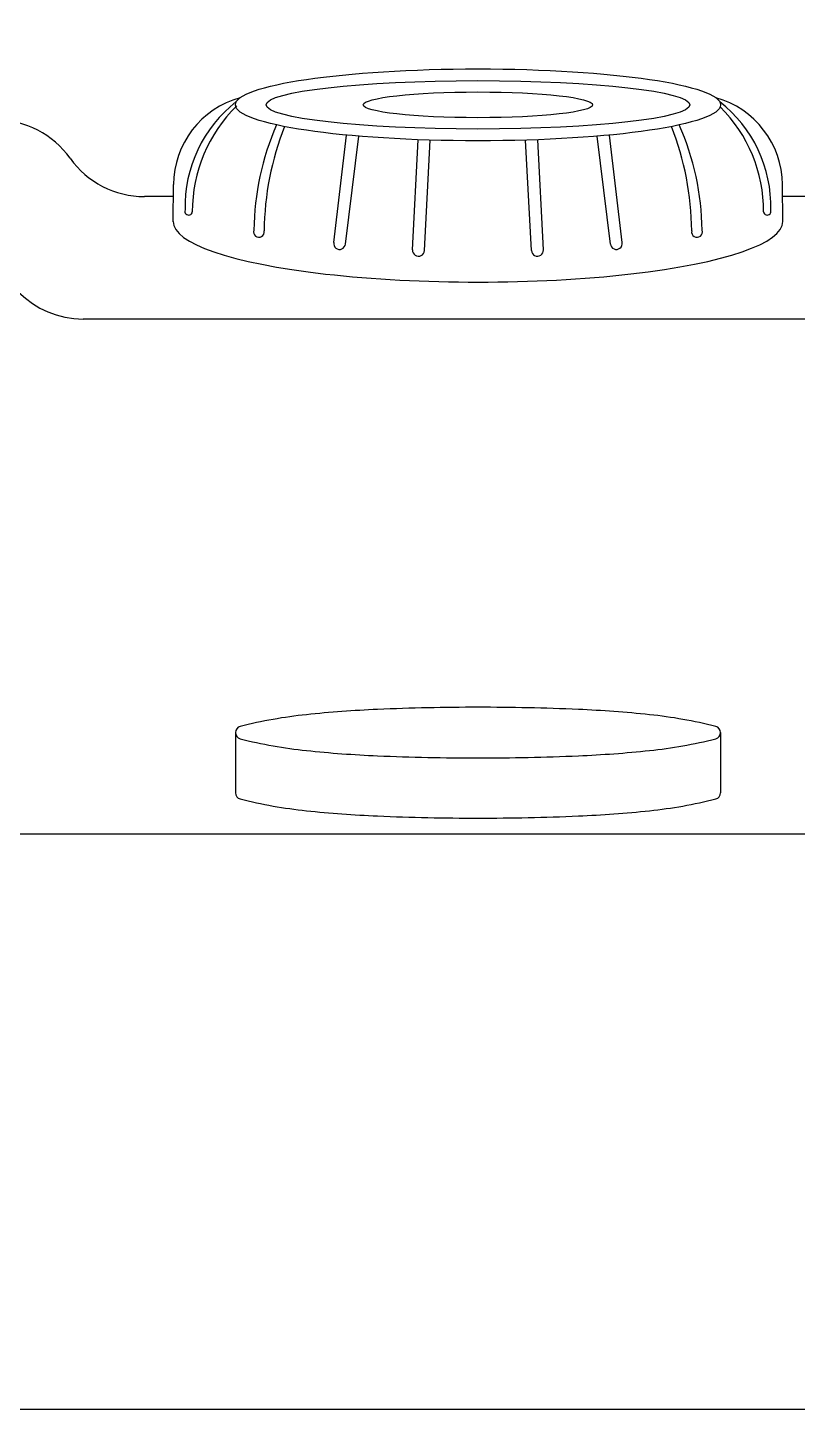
# Model space of a CAD drawing. Header units: millimetres. Extents: x -1239.61 to -1238.21, y 2239.39 to 2240.42.
# Drawn here: x -1238.7852 to -1238.6816, y 2239.5165 to 2239.7027 of the extents above; entities that cross this region are included whole.
import ezdxf

# ---------------------------------------------------------------- set-up
doc = ezdxf.new("R2010")
doc.units = ezdxf.units.MM
doc.layers.add('jacuzzi', color=1, linetype='Continuous')

msp = doc.modelspace()

# ---------------------------------------------------------------- linework, layer by layer
at = {"layer": 'jacuzzi'}
for p, q in [((-1238.74398160626, 2239.673714658572), (-1238.742258088833, 2239.688197219515)), ((-1238.705146259088, 2239.673714658572), (-1238.706869686415, 2239.688196462416)), ((-1238.742409447545, 2239.673515605311), (-1238.740624747491, 2239.688050820826)), ((-1238.733374708744, 2239.672726617898), (-1238.732615185372, 2239.687573799521)), ((-1238.73175994717, 2239.672641135836), (-1238.730980249532, 2239.687518653035)), ((-1238.717367918178, 2239.672641135836), (-1238.718147603359, 2239.687518415363)), ((-1238.715753156604, 2239.672726617898), (-1238.716512664546, 2239.687573497902)), ((-1238.706718417802, 2239.673515605311), (-1238.708503036315, 2239.688050156723)), ((-1238.765601462592, 2239.676526632624), (-1238.765557768037, 2239.681533532684)), ((-1238.765601402756, 2239.676526632624), (-1238.765557708201, 2239.681533532684)), ((-1238.683526402756, 2239.676526632624), (-1238.683570097311, 2239.681533532684)), ((-1238.765571911423, 2239.67991286118), (-1238.769480569422, 2239.67991286118)), ((-1238.679647236089, 2239.67991286118), (-1238.683555953925, 2239.67991286118)), ((-1238.671420098484, 2239.663413268597), (-1238.777707707027, 2239.663413268597)), ((-1238.757230569423, 2239.607683723334), (-1238.757230569423, 2239.599576440994)), ((-1238.691897236089, 2239.607683723334), (-1238.691897236089, 2239.599576440994)), ((-1238.653297107279, 2239.593997157839), (-1239.381226279, 2239.593997157839))]:
    msp.add_line(p, q, dxfattribs=at)
at = {"layer": 'jacuzzi', "color": 3}
msp.add_lwpolyline([(-1238.21268492895, 2239.528747157839, -0.414213562373095), (-1238.22493492895, 2239.516497157839), (-1239.600434928951, 2239.516497157839, -0.4142135623730951), (-1239.61268492895, 2239.528747157839), (-1239.61268492895, 2240.404247157839, -0.414213562373095), (-1239.600434928951, 2240.416497157839), (-1238.22493492895, 2240.416497157839, -0.414213562373095), (-1238.21268492895, 2240.404247157839)], format="xyb", close=True, dxfattribs=at)
at = {"layer": 'jacuzzi'}
for centre, radius, start, end in [((-1238.753308174644, 2239.681426632624), 0.01225000000000077, 105.4908648958023, 179.5000000005538), ((-1238.746160714021, 2239.678617850391), 0.01783200442472061, 127.8314211310694, 181.6455678366019), ((-1238.743154446418, 2239.677936921031), 0.01986693131776959, 134.3309302406183, 180.2321146462111), ((-1238.695819630868, 2239.681426632624), 0.01225000000000077, 0.4999999994462028, 74.44718064533087), ((-1238.702967151327, 2239.678617850391), 0.01783200442472061, 358.3544321633981, 52.10820052678339), ((-1238.70597341893, 2239.677936921031), 0.01986693131776959, 359.7678853537889, 45.07390580389721), ((-1238.789458774561, 2239.67798113634), 0.01225, 35.36941109988769, 90), ((-1238.71882916797, 2239.675040373049), 0.0359075733957927, 156.1373309960753, 179.4440408265831), ((-1238.714671581572, 2239.675037025267), 0.03867348069404773, 158.286280877886, 179.643950998535), ((-1238.734456283776, 2239.675037025267), 0.03867348069404773, 0.3560490014650214, 21.71139901046425), ((-1238.730298697378, 2239.675040373049), 0.0359075733957927, 0.5559591734169318, 23.85986118227035), ((-1238.769480569422, 2239.69216286118), 0.01225000000000077, 215.3694110998877, 270), ((-1238.763518994725, 2239.677920376904), 0.0005018697549583264, 158.320428975943, 352.6804351494789), ((-1238.685608870623, 2239.677920376904), 0.0005018697549583264, 187.3195648505211, 21.67957102405699), ((-1238.777707707027, 2239.675663268597), 0.01225000000000077, 180, 270), ((-1238.754054947427, 2239.675142578967), 0.0007232985338552446, 160.0987201942275, 10.73855023702511), ((-1238.695072917921, 2239.675142578967), 0.0007232985338552446, 169.2614497629748, 19.90127980577251), ((-1238.743198943568, 2239.673588146503), 0.0007928216655868031, 170.8179506735214, 354.7502375748961), ((-1238.70592892178, 2239.673588146503), 0.0007928216655868031, 185.2497624251039, 9.182049326478587), ((-1238.732567781442, 2239.672675310511), 0.0008085568122230749, 176.3618225484221, 357.577599925115), ((-1238.716560083906, 2239.672675310511), 0.0008085568122230749, 182.422400074885, 3.638177451577813), ((-1238.741072490623, 2239.547050943343), 0.06339076207386056, 95.96736919249307, 104.1631152879084), ((-1238.731251063839, 2239.45309159029), 0.1578620299289926, 92.47919308059677, 95.96736919249307), ((-1238.724563902756, 2239.298643371344), 0.3124549484570716, 90, 92.47919308059677), ((-1238.724563902756, 2239.298643371344), 0.3124549484573153, 87.52080691940324, 90), ((-1238.717876741673, 2239.45309159029), 0.1578620299291743, 84.03263080750692, 87.52080691940324), ((-1238.708055314888, 2239.547050943343), 0.0633907620735987, 75.83688471209157, 84.03263080750692), ((-1238.756373417227, 2239.607683723334), 0.0008571521955383127, 104.1631152879084, 180), ((-1238.692754388285, 2239.607683723334), 0.0008571521955335442, 0, 75.83688471209157), ((-1238.756373417227, 2239.607683723334), 0.0008571521955383723, 180, 255.8368847120916), ((-1238.741072490623, 2239.668316503326), 0.06339076207387744, 255.8368847120916, 264.032630807507), ((-1238.708055314888, 2239.668316503326), 0.06339076207373594, 275.9673691924931, 284.1631152879085), ((-1238.692754388285, 2239.607683723334), 0.0008571521955333235, 284.1631152879085, 0), ((-1238.731251063839, 2239.762275856378), 0.1578620299287744, 264.032630807507, 267.5208069194032), ((-1238.724563902756, 2239.916724075324), 0.3124549484565605, 267.5208069194032, 270), ((-1238.724563902756, 2239.916724075324), 0.3124549484564507, 270, 272.4791930805968), ((-1238.717876741673, 2239.762275856378), 0.1578620299286069, 272.4791930805968, 275.9673691924931), ((-1238.756373417227, 2239.599576440994), 0.0008571521955383723, 180, 255.8368847120916), ((-1238.741072490623, 2239.660209220986), 0.06339076207387744, 255.8368847120916, 264.032630807507), ((-1238.708055314888, 2239.660209220986), 0.06339076207373594, 275.9673691924931, 284.1631152879085), ((-1238.692754388285, 2239.599576440994), 0.0008571521955333235, 284.1631152879085, 0), ((-1238.731251063839, 2239.754168574038), 0.1578620299287744, 264.032630807507, 267.5208069194032), ((-1238.717876741673, 2239.754168574038), 0.1578620299286069, 272.4791930805968, 275.9673691924931), ((-1238.724563902756, 2239.908616792985), 0.3124549484565605, 267.5208069194032, 270), ((-1238.724563902756, 2239.908616792984), 0.3124549484564507, 270, 272.4791930805968)]:
    msp.add_arc(centre, radius, start, end, dxfattribs=at)
for major_axis, ratio in [((-0.03266666666666872, 8.000761511640033e-18), 0.148400406937398), ((-0.02852541216800978, 1.746620049317347e-18), 0.1143745729800755), ((-0.01543872989803645, 9.453183364041493e-19), 0.112343880361296)]:
    msp.add_ellipse((-1238.72455992895, 2239.692271847864), major_axis=major_axis, ratio=ratio, dxfattribs=at)
msp.add_ellipse((-1238.724563902756, 2239.676526632624), major_axis=(-0.04103750000002673, 7.27512010720688e-12), ratio=0.1983072681999166, start_param=-0.002011348236761412, end_param=3.145053853635695, dxfattribs=at)

doc.saveas('drawing.dxf')
